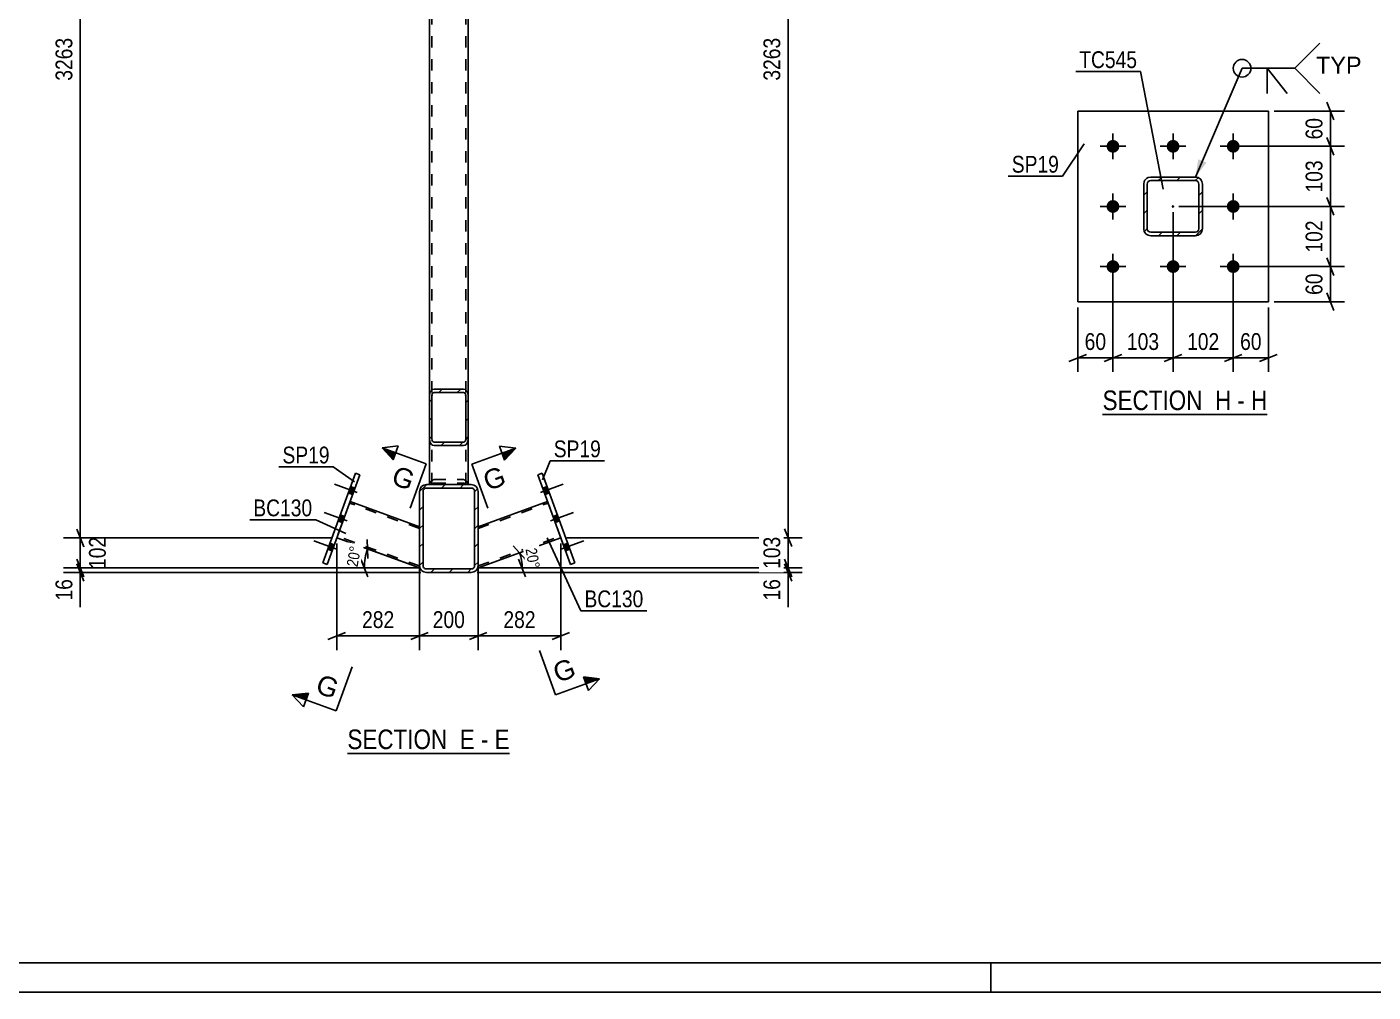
# Model space of a CAD drawing. Header units: millimetres. Extents: x 0 to 1189, y 0 to 841.
# Drawn here: x 184.7 to 414.2, y 0 to 164.5 of the extents above; entities that cross this region are included whole.
import ezdxf

# ---------------------------------------------------------------- set-up
doc = ezdxf.new("R2010")
doc.units = ezdxf.units.MM
doc.linetypes.add('DXK_LINE_DOT2', pattern=[3.9198, 1.9599, -1.9599])
doc.linetypes.add('DXK_LINE_DOT3', pattern=[5.9187, 2.979, -0.9799, 0.9799, -0.9799])
doc.styles.add('Arial', font='ARIAL.TTF', dxfattribs={"height": 0.2})
doc.styles.add('Arial Narrow', font='ARIALN.TTF', dxfattribs={"height": 0.2})

# ---------------------------------------------------------------- blocks, each defined once
blk = doc.blocks.new('Unknown-717048542-1133')
at = {"color": 5, "linetype": 'Continuous'}
for p, q in [((5, 5), (1184, 5)), ((349, 0), (349, 5)), ((0, 0), (1189, 0))]:
    blk.add_line(p, q, dxfattribs=at)
blk = doc.blocks.new('Unknown-717048542-14 - 10281')
at = {"color": 6, "linetype": 'Continuous'}
blk.add_line((368.06, 98.44), (396.13, 98.44), dxfattribs=at)
at = {"color": 0, "linetype": 'Continuous'}
blk.add_wipeout([(386.17, 99.19), (386.17, 102.69), (368.06, 102.69), (368.06, 99.19)], dxfattribs=at)
at = {"color": 7, "linetype": 'Continuous', "style": 'Arial Narrow'}
blk.add_text('SECTION ', height=3.34, dxfattribs=at).set_placement((368.06, 99.19))
at = {"color": 0, "linetype": 'Continuous'}
blk.add_wipeout([(389.98, 99.19), (389.98, 102.69), (387.22, 102.69), (387.22, 99.19)], dxfattribs=at)
at = {"color": 7, "linetype": 'Continuous', "style": 'Arial Narrow'}
blk.add_text('H', height=3.34, dxfattribs=at).set_placement((387.22, 99.19))
at = {"color": 0, "linetype": 'Continuous'}
blk.add_wipeout([(392.31, 99.19), (392.31, 102.69), (391.03, 102.69), (391.03, 99.19)], dxfattribs=at)
at = {"color": 7, "linetype": 'Continuous', "style": 'Arial Narrow'}
blk.add_text('-', height=3.34, dxfattribs=at).set_placement((391.03, 99.19))
at = {"color": 0, "linetype": 'Continuous'}
blk.add_wipeout([(396.13, 99.19), (396.13, 102.69), (393.36, 102.69), (393.36, 99.19)], dxfattribs=at)
at = {"color": 7, "linetype": 'Continuous', "style": 'Arial Narrow'}
blk.add_text('H', height=3.34, dxfattribs=at).set_placement((393.36, 99.19))
blk = doc.blocks.new('Unknown-717048542-16 - 4328')
at = {"color": 6, "linetype": 'Continuous'}
blk.add_line((239.33, 40.66), (266.97, 40.66), dxfattribs=at)
at = {"color": 0, "linetype": 'Continuous'}
blk.add_wipeout([(257.43, 41.41), (257.43, 44.91), (239.33, 44.91), (239.33, 41.41)], dxfattribs=at)
at = {"color": 7, "linetype": 'Continuous', "style": 'Arial Narrow'}
blk.add_text('SECTION ', height=3.34, dxfattribs=at).set_placement((239.33, 41.41))
at = {"color": 0, "linetype": 'Continuous'}
blk.add_wipeout([(261.04, 41.41), (261.04, 44.91), (258.48, 44.91), (258.48, 41.41)], dxfattribs=at)
at = {"color": 7, "linetype": 'Continuous', "style": 'Arial Narrow'}
blk.add_text('E', height=3.34, dxfattribs=at).set_placement((258.48, 41.41))
at = {"color": 0, "linetype": 'Continuous'}
blk.add_wipeout([(263.37, 41.41), (263.37, 44.91), (262.09, 44.91), (262.09, 41.41)], dxfattribs=at)
at = {"color": 7, "linetype": 'Continuous', "style": 'Arial Narrow'}
blk.add_text('-', height=3.34, dxfattribs=at).set_placement((262.09, 41.41))
at = {"color": 0, "linetype": 'Continuous'}
blk.add_wipeout([(266.97, 41.41), (266.97, 44.91), (264.42, 44.91), (264.42, 41.41)], dxfattribs=at)
at = {"color": 7, "linetype": 'Continuous', "style": 'Arial Narrow'}
blk.add_text('E', height=3.34, dxfattribs=at).set_placement((264.42, 41.41))
blk = doc.blocks.new('Bolt-717048542-10382 - 10281')
at = {"linetype": 'Continuous'}
for points in [[(369.82, 145.25, -1), (369.82, 143.05, -1)], [(380.07, 145.25, -1), (380.07, 143.05, -1)], [(390.32, 145.25, -1), (390.32, 143.05, -1)], [(369.82, 135, -1), (369.82, 132.8, -1)], [(390.32, 135, -1), (390.32, 132.8, -1)], [(369.82, 124.75, -1), (369.82, 122.55, -1)], [(380.07, 124.75, -1), (380.07, 122.55, -1)], [(390.32, 124.75, -1), (390.32, 122.55, -1)]]:
    blk.add_hatch(color=1, dxfattribs=at).paths.add_polyline_path(points)
at = {"color": 1, "linetype": 'Continuous'}
for p, q in [((369.82, 141.95), (369.82, 146.35)), ((380.07, 141.95), (380.07, 146.35)), ((390.32, 141.95), (390.32, 146.35)), ((367.62, 144.15), (372.02, 144.15)), ((377.87, 144.15), (382.27, 144.15)), ((388.12, 144.15), (392.52, 144.15)), ((369.82, 131.7), (369.82, 136.1)), ((390.32, 131.7), (390.32, 136.1)), ((367.62, 133.9), (372.02, 133.9)), ((388.12, 133.9), (392.52, 133.9)), ((369.82, 121.45), (369.82, 125.85)), ((380.07, 121.45), (380.07, 125.85)), ((390.32, 121.45), (390.32, 125.85)), ((367.62, 123.65), (372.02, 123.65)), ((377.87, 123.65), (382.27, 123.65)), ((388.12, 123.65), (392.52, 123.65))]:
    blk.add_line(p, q, dxfattribs=at)
blk = doc.blocks.new('Part-717048542-10317 - 10281')
at = {"linetype": 'Continuous'}
h = blk.add_hatch(dxfattribs=at)
h.set_pattern_fill('', scale=0.7, style=0, pattern_type=0)
h.set_pattern_definition([(45, (383.8745, 128.9016), (-1.57154, 1.57154), [])])
h.paths.add_polyline_path([(376.27, 128.9), (383.87, 128.9), (384.33, 128.99), (384.72, 129.25), (384.98, 129.64), (385.07, 130.1), (385.07, 137.7), (384.98, 138.16), (384.72, 138.55), (384.33, 138.81), (383.87, 138.9), (376.27, 138.9), (375.82, 138.81), (375.43, 138.55), (375.17, 138.16), (375.07, 137.7), (375.07, 130.1), (375.17, 129.64), (375.43, 129.25), (375.82, 128.99)])
h.paths.add_polyline_path([(375.72, 129.87), (375.67, 130.1), (375.67, 137.7), (375.72, 137.93), (375.85, 138.13), (376.04, 138.26), (376.27, 138.3), (383.87, 138.3), (384.1, 138.26), (384.3, 138.13), (384.43, 137.93), (384.47, 137.7), (384.47, 130.1), (384.43, 129.87), (384.3, 129.68), (384.1, 129.55), (383.87, 129.5), (376.27, 129.5), (376.04, 129.55), (375.85, 129.68)])
blk.add_hatch(color=30, dxfattribs=at).paths.add_polyline_path([(380.07, 133.8, -1), (380.07, 134, -1)])
at = {"color": 7, "linetype": 'DXK_LINE_DOT2'}
for p, q in [((375.07, 137.7), (375.17, 138.16)), ((375.07, 130.1), (375.07, 137.7)), ((375.72, 137.93), (375.67, 137.7)), ((375.67, 137.7), (375.67, 130.1)), ((375.85, 138.13), (375.72, 137.93)), ((375.82, 138.81), (376.27, 138.9)), ((376.04, 138.26), (375.85, 138.13)), ((376.27, 138.3), (376.04, 138.26)), ((376.27, 138.9), (383.87, 138.9)), ((376.27, 138.3), (383.87, 138.3)), ((383.87, 138.9), (384.33, 138.81)), ((384.1, 138.26), (383.87, 138.3)), ((384.3, 138.13), (384.1, 138.26)), ((384.43, 137.93), (384.3, 138.13)), ((384.47, 137.7), (384.43, 137.93)), ((384.47, 130.1), (384.47, 137.7)), ((384.98, 138.16), (385.07, 137.7)), ((385.07, 130.1), (385.07, 137.7)), ((375.17, 129.64), (375.07, 130.1)), ((375.67, 130.1), (375.72, 129.87)), ((375.72, 129.87), (375.85, 129.68)), ((376.27, 128.9), (375.82, 128.99)), ((375.85, 129.68), (376.04, 129.55)), ((376.04, 129.55), (376.27, 129.5)), ((376.27, 129.5), (383.87, 129.5)), ((376.27, 128.9), (383.87, 128.9)), ((383.87, 129.5), (384.1, 129.55)), ((384.33, 128.99), (383.87, 128.9)), ((384.1, 129.55), (384.3, 129.68)), ((384.3, 129.68), (384.43, 129.87)), ((384.43, 129.87), (384.47, 130.1)), ((385.07, 130.1), (384.98, 129.64))]:
    blk.add_line(p, q, dxfattribs=at)
at = {"color": 2, "linetype": 'Continuous'}
for p, q in [((375.17, 138.16), (375.07, 137.7)), ((375.07, 130.1), (375.07, 137.7)), ((375.67, 137.7), (375.72, 137.93)), ((375.67, 130.1), (375.67, 137.7)), ((375.72, 137.93), (375.85, 138.13)), ((376.27, 138.9), (375.82, 138.81)), ((375.85, 138.13), (376.04, 138.26)), ((376.04, 138.26), (376.27, 138.3)), ((376.27, 138.9), (383.87, 138.9)), ((376.27, 138.3), (383.87, 138.3)), ((384.33, 138.81), (383.87, 138.9)), ((383.87, 138.3), (384.1, 138.26)), ((384.1, 138.26), (384.3, 138.13)), ((384.3, 138.13), (384.43, 137.93)), ((384.43, 137.93), (384.47, 137.7)), ((384.47, 130.1), (384.47, 137.7)), ((385.07, 137.7), (384.98, 138.16)), ((385.07, 130.1), (385.07, 137.7)), ((375.07, 130.1), (375.17, 129.64)), ((375.72, 129.87), (375.67, 130.1)), ((375.85, 129.68), (375.72, 129.87)), ((375.82, 128.99), (376.27, 128.9)), ((376.04, 129.55), (375.85, 129.68)), ((376.27, 129.5), (376.04, 129.55)), ((376.27, 129.5), (383.87, 129.5)), ((376.27, 128.9), (383.87, 128.9)), ((384.1, 129.55), (383.87, 129.5)), ((383.87, 128.9), (384.33, 128.99)), ((384.3, 129.68), (384.1, 129.55)), ((384.43, 129.87), (384.3, 129.68)), ((384.47, 130.1), (384.43, 129.87)), ((384.98, 129.64), (385.07, 130.1))]:
    blk.add_line(p, q, dxfattribs=at)
at = {"color": 7, "linetype": 'DXK_LINE_DOT3'}
blk.add_line((380.07, 133.9), (380.07, 133.9), dxfattribs=at)
at = {"color": 30, "linetype": 'DXK_LINE_DOT3'}
blk.add_line((380.07, 133.9), (380.07, 133.9), dxfattribs=at)
at = {"color": 30, "linetype": 'Continuous'}
blk.add_circle((380.07, 133.9), 0.1, dxfattribs=at)
at = {"color": 7, "linetype": 'DXK_LINE_DOT2'}
for centre, start, end in [((376.27, 137.7), 112.5, 157.5), ((383.87, 137.7), 22.5, 67.5), ((376.27, 130.1), 202.5, 247.5), ((383.87, 130.1), 292.5, 337.5)]:
    blk.add_arc(centre, 1.2, start, end, dxfattribs=at)
at = {"color": 2, "linetype": 'Continuous'}
for centre, start, end in [((376.27, 137.7), 112.5, 157.5), ((383.87, 137.7), 22.5, 67.5), ((376.27, 130.1), 202.5, 247.5), ((383.87, 130.1), 292.5, 337.5)]:
    blk.add_arc(centre, 1.2, start, end, dxfattribs=at)
blk = doc.blocks.new('Part-717048542-10343 - 10281')
at = {"color": 2, "linetype": 'Continuous'}
for p, q in [((363.82, 150.15), (363.82, 117.65)), ((363.82, 150.15), (396.32, 150.15)), ((396.32, 150.15), (396.32, 117.65)), ((396.32, 117.65), (363.82, 117.65))]:
    blk.add_line(p, q, dxfattribs=at)
blk = doc.blocks.new('Bolt-717048542-4375 - 4328')
at = {"linetype": 'Continuous'}
for points in [[(240.21, 84.83), (240.59, 85.86), (239.84, 86.14), (239.46, 85.1)], [(240.21, 84.83), (240.59, 85.86), (239.84, 86.14), (239.46, 85.1)], [(240.21, 84.83), (240.59, 85.86), (239.84, 86.14), (239.46, 85.1)], [(238.46, 80.01), (238.84, 81.05), (238.08, 81.32), (237.71, 80.29)], [(238.46, 80.01), (238.84, 81.05), (238.08, 81.32), (237.71, 80.29)], [(236.71, 75.2), (237.08, 76.23), (236.33, 76.5), (235.96, 75.47)], [(236.71, 75.2), (237.08, 76.23), (236.33, 76.5), (235.96, 75.47)], [(236.71, 75.2), (237.08, 76.23), (236.33, 76.5), (235.96, 75.47)]]:
    blk.add_hatch(color=1, dxfattribs=at).paths.add_polyline_path(points)
at = {"color": 1, "linetype": 'Continuous'}
for p, q in [((241.01, 85.12), (237.11, 86.54)), ((241.01, 85.12), (237.11, 86.54)), ((241.01, 85.12), (237.11, 86.54)), ((240.21, 84.83), (239.46, 85.1)), ((240.21, 84.83), (239.46, 85.1)), ((240.21, 84.83), (239.46, 85.1)), ((240.59, 85.86), (239.84, 86.14)), ((240.59, 85.86), (239.84, 86.14)), ((240.59, 85.86), (239.84, 86.14)), ((239.26, 80.31), (235.36, 81.73)), ((239.26, 80.31), (235.36, 81.73)), ((238.84, 81.05), (238.08, 81.32)), ((238.84, 81.05), (238.08, 81.32)), ((238.46, 80.01), (237.71, 80.29)), ((238.46, 80.01), (237.71, 80.29)), ((237.51, 75.49), (233.61, 76.91)), ((237.51, 75.49), (233.61, 76.91)), ((237.51, 75.49), (233.61, 76.91)), ((237.08, 76.23), (236.33, 76.5)), ((237.08, 76.23), (236.33, 76.5)), ((237.08, 76.23), (236.33, 76.5)), ((236.71, 75.2), (235.96, 75.47)), ((236.71, 75.2), (235.96, 75.47)), ((236.71, 75.2), (235.96, 75.47))]:
    blk.add_line(p, q, dxfattribs=at)
blk = doc.blocks.new('Part-717048542-4355 - 4328')
at = {"color": 7, "linetype": 'DXK_LINE_DOT2'}
for p, q in [((253.32, 231.01), (259.92, 231.01)), ((253.32, 215.96), (253.32, 231.01)), ((253.72, 86.51), (253.72, 231.01)), ((259.52, 86.51), (259.52, 231.01)), ((259.92, 215.96), (259.92, 231.01)), ((253.32, 86.51), (253.32, 101.6)), ((259.92, 86.51), (259.92, 101.6)), ((253.32, 86.51), (259.92, 86.51))]:
    blk.add_line(p, q, dxfattribs=at)
at = {"color": 2, "linetype": 'Continuous'}
for p, q in [((253.32, 101.6), (253.32, 215.96)), ((259.92, 101.6), (259.92, 215.96))]:
    blk.add_line(p, q, dxfattribs=at)
blk = doc.blocks.new('Part-717048542-4340 - 4328')
at = {"linetype": 'Continuous'}
h = blk.add_hatch(dxfattribs=at)
h.set_pattern_fill('', scale=0.7, style=0, pattern_type=0)
h.set_pattern_definition([(45, (253.3154, 94.3024), (-1.57154, 1.57154), [])])
h.paths.add_polyline_path([(253.32, 101.6), (253.32, 94.3), (253.38, 93.86), (253.55, 93.48), (253.81, 93.22), (254.12, 93.13), (259.12, 93.13), (259.42, 93.22), (259.68, 93.48), (259.85, 93.86), (259.92, 94.3), (259.92, 101.6), (259.85, 102.05), (259.68, 102.43), (259.42, 102.68), (259.12, 102.77), (254.12, 102.77), (253.81, 102.68), (253.55, 102.43), (253.38, 102.05)])
h.paths.add_polyline_path([(253.83, 102.01), (253.96, 102.14), (254.12, 102.18), (259.12, 102.18), (259.27, 102.14), (259.4, 102.01), (259.48, 101.82), (259.52, 101.6), (259.52, 94.3), (259.48, 94.08), (259.4, 93.89), (259.27, 93.76), (259.12, 93.72), (254.12, 93.72), (253.96, 93.76), (253.83, 93.89), (253.75, 94.08), (253.72, 94.3), (253.72, 101.6), (253.75, 101.82)])
at = {"color": 2, "linetype": 'Continuous'}
for p, q in [((253.38, 102.05), (253.32, 101.6)), ((253.32, 94.3), (253.32, 101.6)), ((253.72, 101.6), (253.75, 101.82)), ((253.72, 94.3), (253.72, 101.6)), ((254.12, 102.77), (253.81, 102.68)), ((253.96, 102.14), (254.12, 102.18)), ((254.12, 102.77), (259.12, 102.77)), ((254.12, 102.18), (259.12, 102.18)), ((259.42, 102.68), (259.12, 102.77)), ((259.12, 102.18), (259.27, 102.14)), ((259.48, 101.82), (259.52, 101.6)), ((259.52, 94.3), (259.52, 101.6)), ((259.92, 101.6), (259.85, 102.05)), ((259.92, 94.3), (259.92, 101.6)), ((253.32, 86.51), (253.32, 94.3)), ((253.32, 94.3), (253.38, 93.86)), ((253.75, 94.08), (253.72, 94.3)), ((259.52, 94.3), (259.48, 94.08)), ((259.85, 93.86), (259.92, 94.3)), ((259.92, 86.51), (259.92, 94.3)), ((253.81, 93.22), (254.12, 93.13)), ((254.12, 93.72), (253.96, 93.76)), ((254.12, 93.72), (259.12, 93.72)), ((254.12, 93.13), (259.12, 93.13)), ((259.27, 93.76), (259.12, 93.72)), ((259.12, 93.13), (259.42, 93.22))]:
    blk.add_line(p, q, dxfattribs=at)
at = {"color": 7, "linetype": 'DXK_LINE_DOT2'}
for p, q in [((253.32, 94.3), (253.32, 101.6)), ((253.72, 86.51), (253.72, 101.6)), ((259.52, 86.51), (259.52, 101.6)), ((259.92, 94.3), (259.92, 101.6)), ((253.81, 87.25), (254.12, 87.34)), ((254.12, 87.34), (259.12, 87.34)), ((259.12, 87.34), (259.42, 87.25)), ((253.32, 86.51), (259.92, 86.51)), ((253.36, 86.51), (253.38, 86.62)), ((253.8, 86.51), (253.81, 86.53)), ((253.81, 86.53), (253.83, 86.58)), ((253.96, 86.71), (253.83, 86.58)), ((254.12, 86.75), (253.96, 86.71)), ((254.12, 86.75), (259.12, 86.75)), ((259.27, 86.71), (259.12, 86.75)), ((259.4, 86.58), (259.27, 86.71)), ((259.43, 86.51), (259.4, 86.58)), ((259.85, 86.62), (259.87, 86.51))]:
    blk.add_line(p, q, dxfattribs=at)
at = {"color": 2, "linetype": 'Continuous'}
for centre, radius, start, end in [((254.41, 101.8), 1.06, 124.4664, 166.7051), ((254.26, 101.7), 0.532, 124.4664, 166.7051), ((258.97, 101.7), 0.532, 13.2949, 55.5336), ((258.82, 101.8), 1.06, 13.2949, 55.5336), ((254.41, 94.1), 1.06, 193.2949, 235.5336), ((254.26, 94.2), 0.532, 193.2949, 235.5336), ((258.97, 94.2), 0.532, 304.4664, 346.7051), ((258.82, 94.1), 1.06, 304.4664, 346.7051)]:
    blk.add_arc(centre, radius, start, end, dxfattribs=at)
at = {"color": 7, "linetype": 'DXK_LINE_DOT2'}
for centre, start, end in [((254.41, 86.37), 124.4664, 166.7051), ((258.82, 86.37), 13.2949, 55.5336)]:
    blk.add_arc(centre, 1.06, start, end, dxfattribs=at)
blk = doc.blocks.new('Bolt-717048542-4377 - 4328')
at = {"linetype": 'Continuous'}
for points in [[(272.64, 85.86), (273.02, 84.83), (273.77, 85.1), (273.39, 86.14)], [(272.64, 85.86), (273.02, 84.83), (273.77, 85.1), (273.39, 86.14)], [(272.64, 85.86), (273.02, 84.83), (273.77, 85.1), (273.39, 86.14)], [(274.39, 81.05), (274.77, 80.01), (275.52, 80.29), (275.15, 81.32)], [(274.39, 81.05), (274.77, 80.01), (275.52, 80.29), (275.15, 81.32)], [(276.15, 76.23), (276.52, 75.2), (277.27, 75.47), (276.9, 76.5)], [(276.15, 76.23), (276.52, 75.2), (277.27, 75.47), (276.9, 76.5)], [(276.15, 76.23), (276.52, 75.2), (277.27, 75.47), (276.9, 76.5)]]:
    blk.add_hatch(color=1, dxfattribs=at).paths.add_polyline_path(points)
at = {"color": 1, "linetype": 'Continuous'}
for p, q in [((272.22, 85.12), (276.12, 86.54)), ((272.22, 85.12), (276.12, 86.54)), ((272.22, 85.12), (276.12, 86.54)), ((272.64, 85.86), (273.39, 86.14)), ((272.64, 85.86), (273.39, 86.14)), ((272.64, 85.86), (273.39, 86.14)), ((273.02, 84.83), (273.77, 85.1)), ((273.02, 84.83), (273.77, 85.1)), ((273.02, 84.83), (273.77, 85.1)), ((273.97, 80.31), (277.87, 81.73)), ((273.97, 80.31), (277.87, 81.73)), ((274.39, 81.05), (275.15, 81.32)), ((274.39, 81.05), (275.15, 81.32)), ((274.77, 80.01), (275.52, 80.29)), ((274.77, 80.01), (275.52, 80.29)), ((275.72, 75.49), (279.62, 76.91)), ((275.72, 75.49), (279.62, 76.91)), ((275.72, 75.49), (279.62, 76.91)), ((276.15, 76.23), (276.9, 76.5)), ((276.15, 76.23), (276.9, 76.5)), ((276.15, 76.23), (276.9, 76.5)), ((276.52, 75.2), (277.27, 75.47)), ((276.52, 75.2), (277.27, 75.47)), ((276.52, 75.2), (277.27, 75.47))]:
    blk.add_line(p, q, dxfattribs=at)
blk = doc.blocks.new('Part-717048542-4397 - 4328')
at = {"linetype": 'Continuous'}
h = blk.add_hatch(dxfattribs=at)
h.set_pattern_fill('', scale=0.7, style=0, pattern_type=0)
h.set_pattern_definition([(45, (251.6154, 72.7126), (-1.57154, 1.57154), [])])
h.paths.add_polyline_path([(251.62, 85.31), (251.62, 72.71), (251.71, 72.25), (251.97, 71.86), (252.36, 71.6), (252.82, 71.51), (260.42, 71.51), (260.87, 71.6), (261.26, 71.86), (261.52, 72.25), (261.62, 72.71), (261.62, 85.31), (261.52, 85.77), (261.26, 86.16), (260.87, 86.42), (260.42, 86.51), (252.82, 86.51), (252.36, 86.42), (251.97, 86.16), (251.71, 85.77)])
h.paths.add_polyline_path([(252.39, 85.74), (252.59, 85.87), (252.82, 85.91), (260.42, 85.91), (260.64, 85.87), (260.84, 85.74), (260.97, 85.54), (261.02, 85.31), (261.02, 72.71), (260.97, 72.48), (260.84, 72.29), (260.64, 72.16), (260.42, 72.11), (252.82, 72.11), (252.59, 72.16), (252.39, 72.29), (252.26, 72.48), (252.22, 72.71), (252.22, 85.31), (252.26, 85.54)])
at = {"color": 2, "linetype": 'Continuous'}
for p, q in [((251.71, 85.77), (251.62, 85.31)), ((251.62, 72.71), (251.62, 85.31)), ((252.22, 85.31), (252.26, 85.54)), ((252.22, 72.71), (252.22, 85.31)), ((252.82, 86.51), (252.36, 86.42)), ((252.59, 85.87), (252.82, 85.91)), ((252.82, 86.51), (260.42, 86.51)), ((252.82, 85.91), (260.42, 85.91)), ((260.87, 86.42), (260.42, 86.51)), ((260.42, 85.91), (260.64, 85.87)), ((260.97, 85.54), (261.02, 85.31)), ((261.02, 72.71), (261.02, 85.31)), ((261.62, 85.31), (261.52, 85.77)), ((261.62, 72.71), (261.62, 85.31)), ((251.62, 72.71), (251.71, 72.25)), ((252.26, 72.48), (252.22, 72.71)), ((252.36, 71.6), (252.82, 71.51)), ((252.82, 72.11), (252.59, 72.16)), ((252.82, 72.11), (260.42, 72.11)), ((252.82, 71.51), (260.42, 71.51)), ((260.64, 72.16), (260.42, 72.11)), ((260.42, 71.51), (260.87, 71.6)), ((261.02, 72.71), (260.97, 72.48)), ((261.52, 72.25), (261.62, 72.71))]:
    blk.add_line(p, q, dxfattribs=at)
for centre, radius, start, end in [((252.82, 85.31), 1.2, 112.5, 157.5), ((252.82, 85.31), 0.6, 112.5, 157.5), ((260.42, 85.31), 0.6, 22.5, 67.5), ((260.42, 85.31), 1.2, 22.5, 67.5), ((252.82, 72.71), 1.2, 202.5, 247.5), ((252.82, 72.71), 0.6, 202.5, 247.5), ((260.42, 72.71), 0.6, 292.5, 337.5), ((260.42, 72.71), 1.2, 292.5, 337.5)]:
    blk.add_arc(centre, radius, start, end, dxfattribs=at)
blk = doc.blocks.new('Part-717048542-4442 - 4328')
at = {"color": 2, "linetype": 'Continuous'}
for p, q in [((272.55, 88.44), (271.8, 88.17)), ((271.8, 88.17), (277.36, 72.9)), ((278.11, 73.17), (272.55, 88.44)), ((277.36, 72.9), (278.11, 73.17))]:
    blk.add_line(p, q, dxfattribs=at)
blk = doc.blocks.new('Part-717048542-4516 - 4328')
at = {"color": 7, "linetype": 'DXK_LINE_DOT2'}
for p, q in [((239.78, 83.63), (237.52, 77.43)), ((251.62, 79), (239.67, 83.35)), ((251.62, 79.27), (251.62, 79.32)), ((251.62, 72.69), (251.62, 79.32)), ((251.62, 72.62), (237.62, 77.71))]:
    blk.add_line(p, q, dxfattribs=at)
at = {"color": 2, "linetype": 'Continuous'}
for p, q in [((251.62, 79.32), (239.78, 83.63)), ((237.52, 77.43), (251.62, 72.3)), ((251.62, 72.69), (251.62, 72.71)), ((251.62, 72.3), (251.62, 72.69))]:
    blk.add_line(p, q, dxfattribs=at)
blk = doc.blocks.new('Part-717048542-4457 - 4328')
at = {"color": 2, "linetype": 'Continuous'}
for p, q in [((235.12, 73.17), (240.68, 88.44)), ((241.43, 88.17), (235.87, 72.9)), ((241.43, 88.17), (240.68, 88.44)), ((235.87, 72.9), (235.12, 73.17))]:
    blk.add_line(p, q, dxfattribs=at)
blk = doc.blocks.new('Part-717048542-4472 - 4328')
at = {"color": 2, "linetype": 'Continuous'}
for p, q in [((261.62, 79.32), (273.45, 83.63)), ((261.62, 72.3), (275.71, 77.43)), ((261.62, 72.35), (261.62, 72.71)), ((261.62, 72.35), (261.62, 72.3))]:
    blk.add_line(p, q, dxfattribs=at)
at = {"color": 7, "linetype": 'DXK_LINE_DOT2'}
for p, q in [((261.62, 79), (273.56, 83.35)), ((275.71, 77.43), (273.45, 83.63)), ((261.62, 79.27), (261.62, 79.32)), ((261.62, 72.71), (261.62, 79.32)), ((261.62, 72.62), (275.61, 77.71))]:
    blk.add_line(p, q, dxfattribs=at)
blk = doc.blocks.new('Part-717048542-4498 - 4328')
at = {"color": 7, "linetype": 'DXK_LINE_DOT2'}
for p, q in [((253.32, 86.51), (253.32, 99.28)), ((253.72, 86.51), (253.72, 99.28)), ((259.52, 86.51), (259.52, 99.28)), ((259.92, 86.51), (259.92, 99.28)), ((254.12, 87.34), (253.81, 87.25)), ((254.12, 87.34), (259.12, 87.34)), ((259.42, 87.25), (259.12, 87.34)), ((253.32, 86.51), (259.92, 86.51)), ((253.38, 86.62), (253.36, 86.51)), ((253.8, 86.51), (253.83, 86.58)), ((253.83, 86.58), (253.96, 86.71)), ((253.96, 86.71), (254.12, 86.75)), ((254.12, 86.75), (259.12, 86.75)), ((259.12, 86.75), (259.27, 86.71)), ((259.27, 86.71), (259.4, 86.58)), ((259.4, 86.58), (259.43, 86.51)), ((259.87, 86.51), (259.85, 86.62))]:
    blk.add_line(p, q, dxfattribs=at)
for centre, start, end in [((254.41, 86.37), 124.4664, 166.7051), ((258.82, 86.37), 13.2949, 55.5336)]:
    blk.add_arc(centre, 1.06, start, end, dxfattribs=at)
blk = doc.blocks.new('StraightDimension-717048542-11291 - 10281')
at = {"color": 7, "linetype": 'Continuous'}
for p, q in [((390.32, 122.65), (390.32, 105.69)), ((396.32, 116.65), (396.32, 105.69)), ((388.82, 107.49), (391.82, 108.69)), ((390.32, 108.09), (396.32, 108.09)), ((397.82, 108.69), (394.82, 107.49))]:
    blk.add_line(p, q, dxfattribs=at)
at = {"color": 0}
blk.add_wipeout([(395.75, 108.84), (395.75, 113.04), (390.9, 113.04), (390.9, 108.84)], dxfattribs=at)
at = {"color": 3, "style": 'Arial Narrow'}
blk.add_text('60', height=2.863, dxfattribs=at).set_placement((391.5, 109.44))
blk = doc.blocks.new('StraightDimension-717048542-11292 - 10281')
at = {"color": 7, "linetype": 'Continuous'}
for p, q in [((380.07, 132.9), (380.07, 105.69)), ((390.32, 122.65), (390.32, 105.69)), ((378.57, 107.49), (381.57, 108.69)), ((380.07, 108.09), (390.32, 108.09)), ((391.82, 108.69), (388.82, 107.49))]:
    blk.add_line(p, q, dxfattribs=at)
at = {"color": 0}
blk.add_wipeout([(388.54, 108.84), (388.54, 113.04), (381.86, 113.04), (381.86, 108.84)], dxfattribs=at)
at = {"color": 3, "style": 'Arial Narrow'}
blk.add_text('102', height=2.863, dxfattribs=at).set_placement((382.46, 109.44))
blk = doc.blocks.new('StraightDimension-717048542-11293 - 10281')
at = {"color": 7, "linetype": 'Continuous'}
for p, q in [((380.07, 132.9), (380.07, 105.69)), ((369.82, 122.65), (369.82, 105.69)), ((368.32, 107.49), (371.32, 108.69)), ((369.82, 108.09), (380.07, 108.09)), ((381.57, 108.69), (378.57, 107.49))]:
    blk.add_line(p, q, dxfattribs=at)
at = {"color": 0}
blk.add_wipeout([(378.29, 108.84), (378.29, 113.04), (371.61, 113.04), (371.61, 108.84)], dxfattribs=at)
at = {"color": 3, "style": 'Arial Narrow'}
blk.add_text('103', height=2.863, dxfattribs=at).set_placement((372.21, 109.44))
blk = doc.blocks.new('StraightDimension-717048542-11294 - 10281')
at = {"color": 7, "linetype": 'Continuous'}
for p, q in [((369.82, 122.65), (369.82, 105.69)), ((363.82, 116.65), (363.82, 105.69)), ((362.32, 107.49), (365.32, 108.69)), ((363.82, 108.09), (369.82, 108.09)), ((371.32, 108.69), (368.32, 107.49))]:
    blk.add_line(p, q, dxfattribs=at)
at = {"color": 0}
blk.add_wipeout([(369.25, 108.84), (369.25, 113.04), (364.4, 113.04), (364.4, 108.84)], dxfattribs=at)
at = {"color": 3, "style": 'Arial Narrow'}
blk.add_text('60', height=2.863, dxfattribs=at).set_placement((365, 109.44))
blk = doc.blocks.new('StraightDimension-717048542-11395 - 10281')
at = {"color": 7, "linetype": 'Continuous'}
for p, q in [((406.28, 151.65), (407.48, 148.65)), ((397.32, 150.15), (409.28, 150.15)), ((406.88, 144.15), (406.88, 150.15)), ((407.48, 142.65), (406.28, 145.65)), ((391.32, 144.15), (409.28, 144.15))]:
    blk.add_line(p, q, dxfattribs=at)
at = {"color": 0}
blk.add_wipeout([(406.13, 149.58), (401.93, 149.58), (401.93, 144.72), (406.13, 144.72)], dxfattribs=at)
at = {"color": 3, "style": 'Arial Narrow'}
blk.add_text('60', height=2.863, rotation=90.0002, dxfattribs=at).set_placement((405.53, 145.32))
blk = doc.blocks.new('StraightDimension-717048542-11396 - 10281')
at = {"color": 7, "linetype": 'Continuous'}
for p, q in [((406.28, 145.65), (407.48, 142.65)), ((391.32, 144.15), (409.28, 144.15)), ((406.88, 133.9), (406.88, 144.15)), ((407.48, 132.4), (406.28, 135.4)), ((381.07, 133.9), (409.28, 133.9))]:
    blk.add_line(p, q, dxfattribs=at)
at = {"color": 0}
blk.add_wipeout([(406.13, 142.37), (401.93, 142.37), (401.93, 135.68), (406.13, 135.68)], dxfattribs=at)
at = {"color": 3, "style": 'Arial Narrow'}
blk.add_text('103', height=2.863, rotation=90.0002, dxfattribs=at).set_placement((405.53, 136.28))
blk = doc.blocks.new('StraightDimension-717048542-11397 - 10281')
at = {"color": 7, "linetype": 'Continuous'}
for p, q in [((406.28, 135.4), (407.48, 132.4)), ((381.07, 133.9), (409.28, 133.9)), ((406.88, 123.65), (406.88, 133.9)), ((407.48, 122.15), (406.28, 125.15)), ((391.32, 123.65), (409.28, 123.65))]:
    blk.add_line(p, q, dxfattribs=at)
at = {"color": 0}
blk.add_wipeout([(406.13, 132.12), (401.93, 132.12), (401.93, 125.43), (406.13, 125.43)], dxfattribs=at)
at = {"color": 3, "style": 'Arial Narrow'}
blk.add_text('102', height=2.863, rotation=90.0002, dxfattribs=at).set_placement((405.53, 126.03))
blk = doc.blocks.new('StraightDimension-717048542-11398 - 10281')
at = {"color": 7, "linetype": 'Continuous'}
for p, q in [((406.28, 125.15), (407.48, 122.15)), ((391.32, 123.65), (409.28, 123.65)), ((406.88, 117.65), (406.88, 123.65)), ((397.32, 117.65), (409.28, 117.65)), ((407.48, 116.15), (406.28, 119.15))]:
    blk.add_line(p, q, dxfattribs=at)
at = {"color": 0}
blk.add_wipeout([(406.13, 123.08), (401.93, 123.08), (401.93, 118.22), (406.13, 118.22)], dxfattribs=at)
at = {"color": 3, "style": 'Arial Narrow'}
blk.add_text('60', height=2.863, rotation=90.0002, dxfattribs=at).set_placement((405.53, 118.82))
blk = doc.blocks.new('StraightDimension-717048542-9169 - 4328')
at = {"color": 7, "linetype": 'Continuous'}
for p, q in [((275.71, 76.43), (275.71, 58.3)), ((261.62, 74.81), (261.62, 58.3)), ((263.12, 61.3), (260.12, 60.1)), ((261.62, 60.7), (275.71, 60.7)), ((274.21, 60.1), (277.21, 61.3))]:
    blk.add_line(p, q, dxfattribs=at)
at = {"color": 0}
blk.add_wipeout([(272.01, 61.45), (272.01, 65.65), (265.32, 65.65), (265.32, 61.45)], dxfattribs=at)
at = {"color": 3, "style": 'Arial Narrow'}
blk.add_text('282', height=2.863, dxfattribs=at).set_placement((265.92, 62.05))
blk = doc.blocks.new('StraightDimension-717048542-4673 - 4328')
at = {"color": 7, "linetype": 'Continuous'}
for p, q in [((193.19, 78.91), (194.39, 75.91)), ((236.58, 77.41), (191.39, 77.41)), ((193.79, 72.3), (193.79, 77.41)), ((194.39, 70.8), (193.19, 73.8)), ((250.62, 72.3), (191.39, 72.3))]:
    blk.add_line(p, q, dxfattribs=at)
at = {"color": 0}
blk.add_wipeout([(198.74, 78.19), (194.54, 78.19), (194.54, 71.51), (198.74, 71.51)], dxfattribs=at)
at = {"color": 3, "style": 'Arial Narrow'}
blk.add_text('102', height=2.863, rotation=90.0002, dxfattribs=at).set_placement((198.14, 72.11))
blk = doc.blocks.new('StraightDimension-717048542-9170 - 4328')
at = {"color": 7, "linetype": 'Continuous'}
for p, q in [((251.62, 74.81), (251.62, 58.3)), ((261.62, 74.81), (261.62, 58.3)), ((250.12, 60.1), (253.12, 61.3)), ((251.62, 60.7), (261.62, 60.7)), ((263.12, 61.3), (260.12, 60.1))]:
    blk.add_line(p, q, dxfattribs=at)
at = {"color": 0}
blk.add_wipeout([(259.96, 61.45), (259.96, 65.65), (253.27, 65.65), (253.27, 61.45)], dxfattribs=at)
at = {"color": 3, "style": 'Arial Narrow'}
blk.add_text('200', height=2.863, dxfattribs=at).set_placement((253.87, 62.05))
blk = doc.blocks.new('StraightDimension-717048542-9171 - 4328')
at = {"color": 7, "linetype": 'Continuous'}
for p, q in [((237.52, 76.43), (237.52, 58.3)), ((251.62, 74.81), (251.62, 58.3)), ((239.02, 61.3), (236.02, 60.1)), ((237.52, 60.7), (251.62, 60.7)), ((250.12, 60.1), (253.12, 61.3))]:
    blk.add_line(p, q, dxfattribs=at)
at = {"color": 0}
blk.add_wipeout([(247.91, 61.45), (247.91, 65.65), (241.23, 65.65), (241.23, 61.45)], dxfattribs=at)
at = {"color": 3, "style": 'Arial Narrow'}
blk.add_text('282', height=2.863, dxfattribs=at).set_placement((241.83, 62.05))
blk = doc.blocks.new('AngleDimension-717048542-4556 - 4328')
at = {"color": 7, "linetype": 'Continuous'}
for p, q in [((267.58, 76.07), (269.74, 73.66)), ((268.66, 74.86), (261.62, 72.3)), ((262.56, 72.64), (268.66, 74.86)), ((269.71, 70.8), (268.51, 73.8)), ((269.11, 72.3), (261.62, 72.3))]:
    blk.add_line(p, q, dxfattribs=at)
blk.add_arc((261.62, 72.3), 7.5, 0, 19.9999, dxfattribs=at)
at = {"color": 0}
blk.add_wipeout([(269.96, 71.58), (272.72, 72.07), (271.97, 76.31), (269.22, 75.82)], dxfattribs=at)
at = {"color": 3, "style": 'Arial Narrow'}
blk.add_text('20°', height=1.909, rotation=-80.0021, dxfattribs=at).set_placement((269.68, 75.5))
blk = doc.blocks.new('AngleDimension-717048542-4565 - 4328')
at = {"color": 7, "linetype": 'Continuous'}
for p, q in [((242.72, 77.13), (242.82, 73.9)), ((242.8, 70.8), (241.6, 73.8)), ((250.68, 72.64), (242.77, 75.52)), ((242.77, 75.52), (251.62, 72.3)), ((242.2, 72.3), (251.62, 72.3))]:
    blk.add_line(p, q, dxfattribs=at)
blk.add_arc((251.62, 72.3), 9.41, 160, 180, dxfattribs=at)
at = {"color": 0}
blk.add_wipeout([(242.13, 76.16), (239.37, 76.64), (238.62, 72.4), (241.38, 71.92)], dxfattribs=at)
at = {"color": 3, "style": 'Arial Narrow'}
blk.add_text('20°', height=1.909, rotation=80.0021, dxfattribs=at).set_placement((241.05, 72.38))
blk = doc.blocks.new('StraightDimension-717048542-9250 - 4328')
at = {"color": 7, "linetype": 'Continuous'}
for p, q in [((313.86, 73.8), (315.06, 70.8)), ((261.42, 71.51), (316.86, 71.51)), ((262.62, 72.3), (316.86, 72.3)), ((315.06, 70.01), (313.86, 73.01)), ((314.46, 71.51), (314.46, 72.3))]:
    blk.add_line(p, q, dxfattribs=at)
at = {"color": 0}
blk.add_wipeout([(313.71, 70.99), (309.51, 70.99), (309.51, 66.13), (313.71, 66.13)], dxfattribs=at)
at = {"color": 7, "linetype": 'Continuous'}
blk.add_line((314.46, 71.51), (314.46, 65.61), dxfattribs=at)
blk.add_line((314.46, 71.51), (314.46, 65.61), dxfattribs=at)
at = {"color": 3, "style": 'Arial Narrow'}
blk.add_text('16', height=2.863, rotation=90.0002, dxfattribs=at).set_placement((313.11, 66.73))
blk = doc.blocks.new('StraightDimension-717048542-4664 - 4328')
at = {"color": 7, "linetype": 'Continuous'}
for p, q in [((193.19, 73.8), (194.39, 70.8)), ((250.62, 72.3), (190.94, 72.3)), ((251.82, 71.51), (190.94, 71.51)), ((194.39, 70.01), (193.19, 73.01)), ((193.79, 71.51), (193.79, 72.3))]:
    blk.add_line(p, q, dxfattribs=at)
at = {"color": 0}
blk.add_wipeout([(193.04, 70.99), (188.84, 70.99), (188.84, 66.13), (193.04, 66.13)], dxfattribs=at)
at = {"color": 7, "linetype": 'Continuous'}
blk.add_line((193.79, 71.51), (193.79, 65.61), dxfattribs=at)
blk.add_line((193.79, 71.51), (193.79, 65.61), dxfattribs=at)
at = {"color": 3, "style": 'Arial Narrow'}
blk.add_text('16', height=2.863, rotation=90.0002, dxfattribs=at).set_placement((192.44, 66.73))
blk = doc.blocks.new('StraightDimension-717048542-4678 - 4328')
at = {"color": 7, "linetype": 'Continuous'}
for p, q in [((194.39, 239.07), (193.19, 242.07)), ((250.62, 240.57), (190.94, 240.57)), ((193.79, 77.41), (193.79, 240.57)), ((193.19, 78.91), (194.39, 75.91)), ((236.58, 77.41), (190.94, 77.41))]:
    blk.add_line(p, q, dxfattribs=at)
at = {"color": 0}
blk.add_wipeout([(193.04, 163.24), (188.84, 163.24), (188.84, 154.73), (193.04, 154.73)], dxfattribs=at)
at = {"color": 3, "style": 'Arial Narrow'}
blk.add_text('3263', height=2.863, rotation=90.0002, dxfattribs=at).set_placement((192.44, 155.33))
blk = doc.blocks.new('StraightDimension-717048542-9248 - 4328')
at = {"color": 7, "linetype": 'Continuous'}
for p, q in [((315.06, 239.07), (313.86, 242.07)), ((262.62, 240.57), (316.86, 240.57)), ((314.46, 77.43), (314.46, 240.57)), ((313.86, 78.93), (315.06, 75.93)), ((276.71, 77.43), (316.86, 77.43))]:
    blk.add_line(p, q, dxfattribs=at)
at = {"color": 0}
blk.add_wipeout([(313.71, 163.26), (309.51, 163.26), (309.51, 154.74), (313.71, 154.74)], dxfattribs=at)
at = {"color": 3, "style": 'Arial Narrow'}
blk.add_text('3263', height=2.863, rotation=90.0002, dxfattribs=at).set_placement((313.11, 155.34))
blk = doc.blocks.new('StraightDimension-717048542-9249 - 4328')
at = {"color": 7, "linetype": 'Continuous'}
for p, q in [((313.86, 78.93), (315.06, 75.93)), ((276.71, 77.43), (316.86, 77.43)), ((314.46, 72.3), (314.46, 77.43)), ((315.06, 70.8), (313.86, 73.8)), ((262.62, 72.3), (316.86, 72.3))]:
    blk.add_line(p, q, dxfattribs=at)
at = {"color": 0}
blk.add_wipeout([(313.71, 78.21), (309.51, 78.21), (309.51, 71.52), (313.71, 71.52)], dxfattribs=at)
at = {"color": 3, "style": 'Arial Narrow'}
blk.add_text('103', height=2.863, rotation=90.0002, dxfattribs=at).set_placement((313.11, 72.12))
blk = doc.blocks.new('Mark-717048542-11435 - 10281')
at = {"color": 0}
blk.add_wipeout([(373.94, 157.49), (373.94, 160.49), (364.08, 160.49), (364.08, 157.49)], dxfattribs=at)
blk.add_wipeout([(373.94, 157.49), (373.94, 160.49), (364.08, 160.49), (364.08, 157.49)], dxfattribs=at)
at = {"color": 30, "linetype": 'Continuous'}
for p in [(363.48, 156.89), (378.36, 136.83)]:
    blk.add_line(p, (374.54, 156.89), dxfattribs=at)
at = {"color": 3, "style": 'Arial Narrow'}
blk.add_text('TC545', height=2.863, dxfattribs=at).set_placement((364.08, 157.49))
blk = doc.blocks.new('Mark-717048542-11438 - 10281')
at = {"color": 0}
blk.add_wipeout([(360.62, 139.66), (360.62, 142.66), (352.58, 142.66), (352.58, 139.66)], dxfattribs=at)
blk.add_wipeout([(360.62, 139.66), (360.62, 142.66), (352.58, 142.66), (352.58, 139.66)], dxfattribs=at)
at = {"color": 30, "linetype": 'Continuous'}
for p in [(364.91, 144.56), (351.98, 139.06)]:
    blk.add_line(p, (361.22, 139.06), dxfattribs=at)
at = {"color": 3, "style": 'Arial Narrow'}
blk.add_text('SP19', height=2.863, dxfattribs=at).set_placement((352.58, 139.66))
blk = doc.blocks.new('WeldMark-717048542-11458 - 10281')
at = {"linetype": 'Continuous'}
blk.add_hatch(color=30, dxfattribs=at).paths.add_polyline_path([(385.75, 141.36), (383.87, 138.9), (384.37, 141.95)])
at = {"color": 30, "linetype": 'Continuous'}
for p, q in [((383.87, 138.9), (391.83, 157.45)), ((391.83, 157.45), (400.83, 157.45))]:
    blk.add_line(p, q, dxfattribs=at)
at = {"color": 3, "linetype": 'Continuous'}
for q in [(399.54, 153.16), (396.11, 153.16)]:
    blk.add_line((396.11, 157.45), q, dxfattribs=at)
for start, end in [(90, 270), (270, 90)]:
    blk.add_arc((391.83, 157.45), 1.5, start, end, dxfattribs=at)
at = {"color": 0, "linetype": 'Continuous'}
blk.add_wipeout([(412.2, 156.55), (412.2, 159.55), (404.43, 159.55), (404.43, 156.55)], dxfattribs=at)
blk.add_wipeout([(412.2, 156.55), (412.2, 159.55), (404.43, 159.55), (404.43, 156.55)], dxfattribs=at)
at = {"color": 3, "linetype": 'Continuous'}
for q in [(405.11, 161.73), (405.11, 153.16)]:
    blk.add_line((400.83, 157.45), q, dxfattribs=at)
at = {"color": 3, "linetype": 'Continuous', "style": 'Arial'}
blk.add_text('TYP', height=2.865, dxfattribs=at).set_placement((404.43, 156.55))
blk = doc.blocks.new('SectionMark-717048542-9919 - 4328')
at = {"color": 6, "linetype": 'Continuous'}
for p, q in [((245.23, 92.76), (248, 93.08)), ((231.82, 48.62), (229.9, 50.65))]:
    blk.add_line(p, q, dxfattribs=at)
at = {"color": 0, "linetype": 'Continuous'}
for points in [[(250.01, 85.43), (251.21, 88.72), (247.8, 89.96), (246.6, 86.67)], [(237.08, 49.9), (238.28, 53.19), (234.86, 54.43), (233.67, 51.14)]]:
    blk.add_wipeout(points, dxfattribs=at)
at = {"linetype": 'Continuous'}
for points in [[(247.58, 91.9), (247.15, 90.73), (245.23, 92.76)], [(232.68, 50.97), (232.25, 49.79), (229.9, 50.65)]]:
    blk.add_hatch(color=6, dxfattribs=at).paths.add_polyline_path(points)
at = {"color": 6, "linetype": 'Continuous'}
for p, q in [((252.74, 90.02), (245.23, 92.76)), ((245.23, 92.76), (247.15, 90.73)), ((247.15, 90.73), (248, 93.08)), ((252.74, 90.02), (250.01, 82.5)), ((237.42, 47.91), (240.16, 55.43)), ((229.9, 50.65), (232.68, 50.97)), ((237.42, 47.91), (229.9, 50.65)), ((232.68, 50.97), (231.82, 48.62))]:
    blk.add_line(p, q, dxfattribs=at)
at = {"color": 3, "linetype": 'Continuous', "style": 'Arial'}
for p in [(246.6, 86.67), (233.67, 51.14)]:
    blk.add_text('G', height=3.34, rotation=-20.002, dxfattribs=at).set_placement(p)
blk = doc.blocks.new('Mark-717048542-4438 - 4328')
at = {"color": 0}
blk.add_wipeout([(282.54, 91.15), (282.54, 94.15), (274.5, 94.15), (274.5, 91.15)], dxfattribs=at)
blk.add_wipeout([(282.54, 91.15), (282.54, 94.15), (274.5, 94.15), (274.5, 91.15)], dxfattribs=at)
at = {"color": 30, "linetype": 'Continuous'}
for p, q in [((272.61, 87.33), (273.9, 90.55)), ((273.9, 90.55), (283.14, 90.55))]:
    blk.add_line(p, q, dxfattribs=at)
at = {"color": 3, "style": 'Arial Narrow'}
blk.add_text('SP19', height=2.863, dxfattribs=at).set_placement((274.5, 91.15))
blk = doc.blocks.new('Mark-717048542-4512 - 4328')
at = {"color": 0}
blk.add_wipeout([(233.34, 81.09), (233.34, 84.09), (223.29, 84.09), (223.29, 81.09)], dxfattribs=at)
blk.add_wipeout([(233.34, 81.09), (233.34, 84.09), (223.29, 84.09), (223.29, 81.09)], dxfattribs=at)
at = {"color": 30, "linetype": 'Continuous'}
for p in [(222.69, 80.49), (239.07, 78.13)]:
    blk.add_line(p, (233.94, 80.49), dxfattribs=at)
at = {"color": 3, "style": 'Arial Narrow'}
blk.add_text('BC130', height=2.863, dxfattribs=at).set_placement((223.29, 81.09))
blk = doc.blocks.new('Mark-717048542-4453 - 4328')
at = {"color": 0}
blk.add_wipeout([(236.3, 90.1), (236.3, 93.1), (228.26, 93.1), (228.26, 90.1)], dxfattribs=at)
blk.add_wipeout([(236.3, 90.1), (236.3, 93.1), (228.26, 93.1), (228.26, 90.1)], dxfattribs=at)
at = {"color": 30, "linetype": 'Continuous'}
for p in [(227.66, 89.5), (240.52, 86.96)]:
    blk.add_line(p, (236.9, 89.5), dxfattribs=at)
at = {"color": 3, "style": 'Arial Narrow'}
blk.add_text('SP19', height=2.863, dxfattribs=at).set_placement((228.26, 90.1))
blk = doc.blocks.new('Mark-717048542-4468 - 4328')
at = {"color": 0}
blk.add_wipeout([(289.79, 65.59), (289.79, 68.59), (279.74, 68.59), (279.74, 65.59)], dxfattribs=at)
blk.add_wipeout([(289.79, 65.59), (289.79, 68.59), (279.74, 68.59), (279.74, 65.59)], dxfattribs=at)
at = {"color": 30, "linetype": 'Continuous'}
for p, q in [((273.37, 77.43), (279.14, 64.99)), ((279.14, 64.99), (290.39, 64.99))]:
    blk.add_line(p, q, dxfattribs=at)
at = {"color": 3, "style": 'Arial Narrow'}
blk.add_text('BC130', height=2.863, dxfattribs=at).set_placement((279.74, 65.59))
blk = doc.blocks.new('SectionMark-717048542-10450 - 4328')
at = {"color": 6, "linetype": 'Continuous'}
for p, q in [((265.25, 93.02), (268.02, 92.7)), ((282.32, 53.41), (280.4, 51.38))]:
    blk.add_line(p, q, dxfattribs=at)
at = {"color": 0, "linetype": 'Continuous'}
for points in [[(266.65, 86.61), (265.46, 89.9), (262.04, 88.66), (263.24, 85.37)], [(278.56, 53.91), (277.36, 57.2), (273.95, 55.95), (275.15, 52.66)]]:
    blk.add_wipeout(points, dxfattribs=at)
at = {"linetype": 'Continuous'}
for points in [[(266.1, 90.67), (265.67, 91.85), (268.02, 92.7)], [(279.97, 52.56), (279.55, 53.73), (282.32, 53.41)]]:
    blk.add_hatch(color=6, dxfattribs=at).paths.add_polyline_path(points)
at = {"color": 6, "linetype": 'Continuous'}
for p, q in [((260.51, 89.96), (268.02, 92.7)), ((266.1, 90.67), (265.25, 93.02)), ((268.02, 92.7), (266.1, 90.67)), ((260.51, 89.96), (263.24, 82.45)), ((274.81, 50.68), (272.07, 58.2)), ((274.81, 50.68), (282.32, 53.41)), ((282.32, 53.41), (279.55, 53.73)), ((279.55, 53.73), (280.4, 51.38))]:
    blk.add_line(p, q, dxfattribs=at)
at = {"color": 3, "linetype": 'Continuous', "style": 'Arial'}
for p in [(263.24, 85.37), (275.15, 52.66)]:
    blk.add_text('G', height=3.34, rotation=20.002, dxfattribs=at).set_placement(p)

msp = doc.modelspace()

# ---------------------------------------------------------------- block references
for name in ['Unknown-717048542-1133', 'Part-717048542-4355 - 4328', 'Part-717048542-10343 - 10281', 'Bolt-717048542-10382 - 10281', 'Part-717048542-10317 - 10281', 'Part-717048542-4340 - 4328', 'Part-717048542-4498 - 4328', 'Part-717048542-4457 - 4328', 'Part-717048542-4442 - 4328', 'Bolt-717048542-4375 - 4328', 'Part-717048542-4397 - 4328', 'Bolt-717048542-4377 - 4328', 'Part-717048542-4516 - 4328', 'Part-717048542-4472 - 4328']:
    msp.add_blockref(name, (0, 0))

# ---------------------------------------------------------------- next in the draw order: block references
for name in ['Mark-717048542-11435 - 10281', 'StraightDimension-717048542-11395 - 10281', 'StraightDimension-717048542-11291 - 10281', 'Unknown-717048542-14 - 10281', 'StraightDimension-717048542-4673 - 4328', 'StraightDimension-717048542-9169 - 4328', 'Unknown-717048542-16 - 4328']:
    msp.add_blockref(name, (0, 0))

# ---------------------------------------------------------------- next in the draw order: block references
for name in ['Mark-717048542-11438 - 10281', 'StraightDimension-717048542-11292 - 10281', 'StraightDimension-717048542-9170 - 4328']:
    msp.add_blockref(name, (0, 0))

# ---------------------------------------------------------------- next in the draw order: block references
for name in ['StraightDimension-717048542-11293 - 10281', 'StraightDimension-717048542-9171 - 4328', 'AngleDimension-717048542-4556 - 4328']:
    msp.add_blockref(name, (0, 0))

# ---------------------------------------------------------------- next in the draw order: block references
for name in ['StraightDimension-717048542-9248 - 4328', 'StraightDimension-717048542-11396 - 10281', 'StraightDimension-717048542-11294 - 10281', 'AngleDimension-717048542-4565 - 4328', 'StraightDimension-717048542-9250 - 4328']:
    msp.add_blockref(name, (0, 0))

# ---------------------------------------------------------------- next in the draw order: block references
for name in ['StraightDimension-717048542-4678 - 4328', 'WeldMark-717048542-11458 - 10281', 'StraightDimension-717048542-11397 - 10281', 'Mark-717048542-4438 - 4328', 'StraightDimension-717048542-9249 - 4328', 'StraightDimension-717048542-4664 - 4328']:
    msp.add_blockref(name, (0, 0))

# ---------------------------------------------------------------- next in the draw order: block references
for name in ['StraightDimension-717048542-11398 - 10281', 'SectionMark-717048542-9919 - 4328', 'Mark-717048542-4468 - 4328']:
    msp.add_blockref(name, (0, 0))

# ---------------------------------------------------------------- next in the draw order: block references
for name in ['Mark-717048542-4453 - 4328', 'SectionMark-717048542-10450 - 4328', 'Mark-717048542-4512 - 4328']:
    msp.add_blockref(name, (0, 0))

doc.saveas('drawing.dxf')
